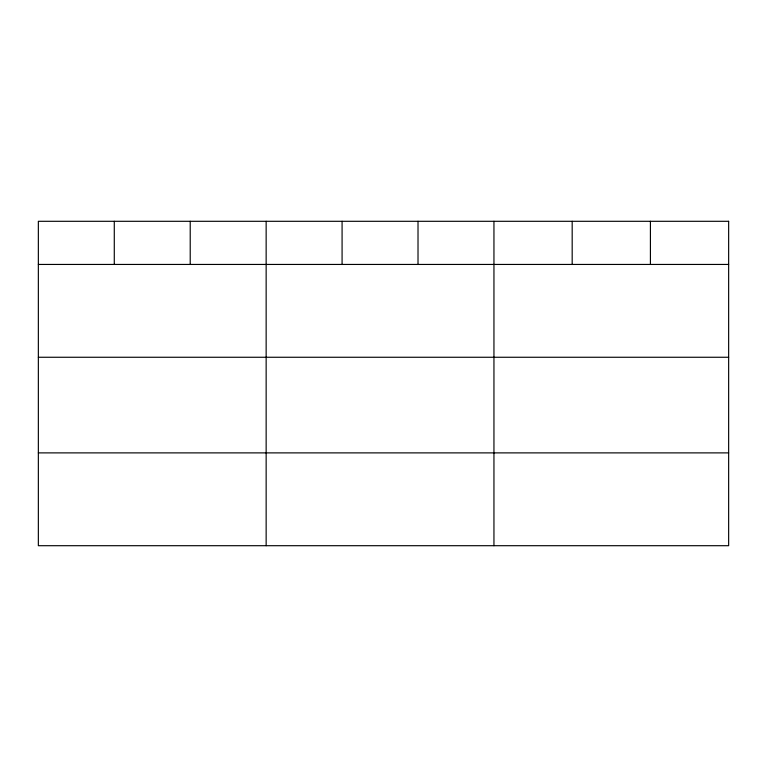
<?xml version="1.0" encoding="UTF-8"?>
<svg xmlns="http://www.w3.org/2000/svg" width="767" height="767" viewBox="0 0 767 767"><rect width="100%" height="100%" fill="white"/><g stroke="black" fill="none" stroke-linecap="round" stroke-linejoin="round"><path stroke-width="1.15" d="M38.35 264.442L728.65 264.442M38.35 357.259L728.65 357.259M38.35 452.885L728.65 452.885M650.416 221.299L650.416 264.442M572.182 221.299L572.182 264.442M493.948 221.299L493.948 545.701M418.015 221.299L418.015 264.442M342.082 221.299L342.082 264.442M266.149 221.299L266.149 545.701M190.216 221.299L190.216 264.442M114.283 221.299L114.283 264.442M728.65 221.299L38.35 221.299L38.35 545.701L728.65 545.701L728.65 221.299"/></g></svg>
